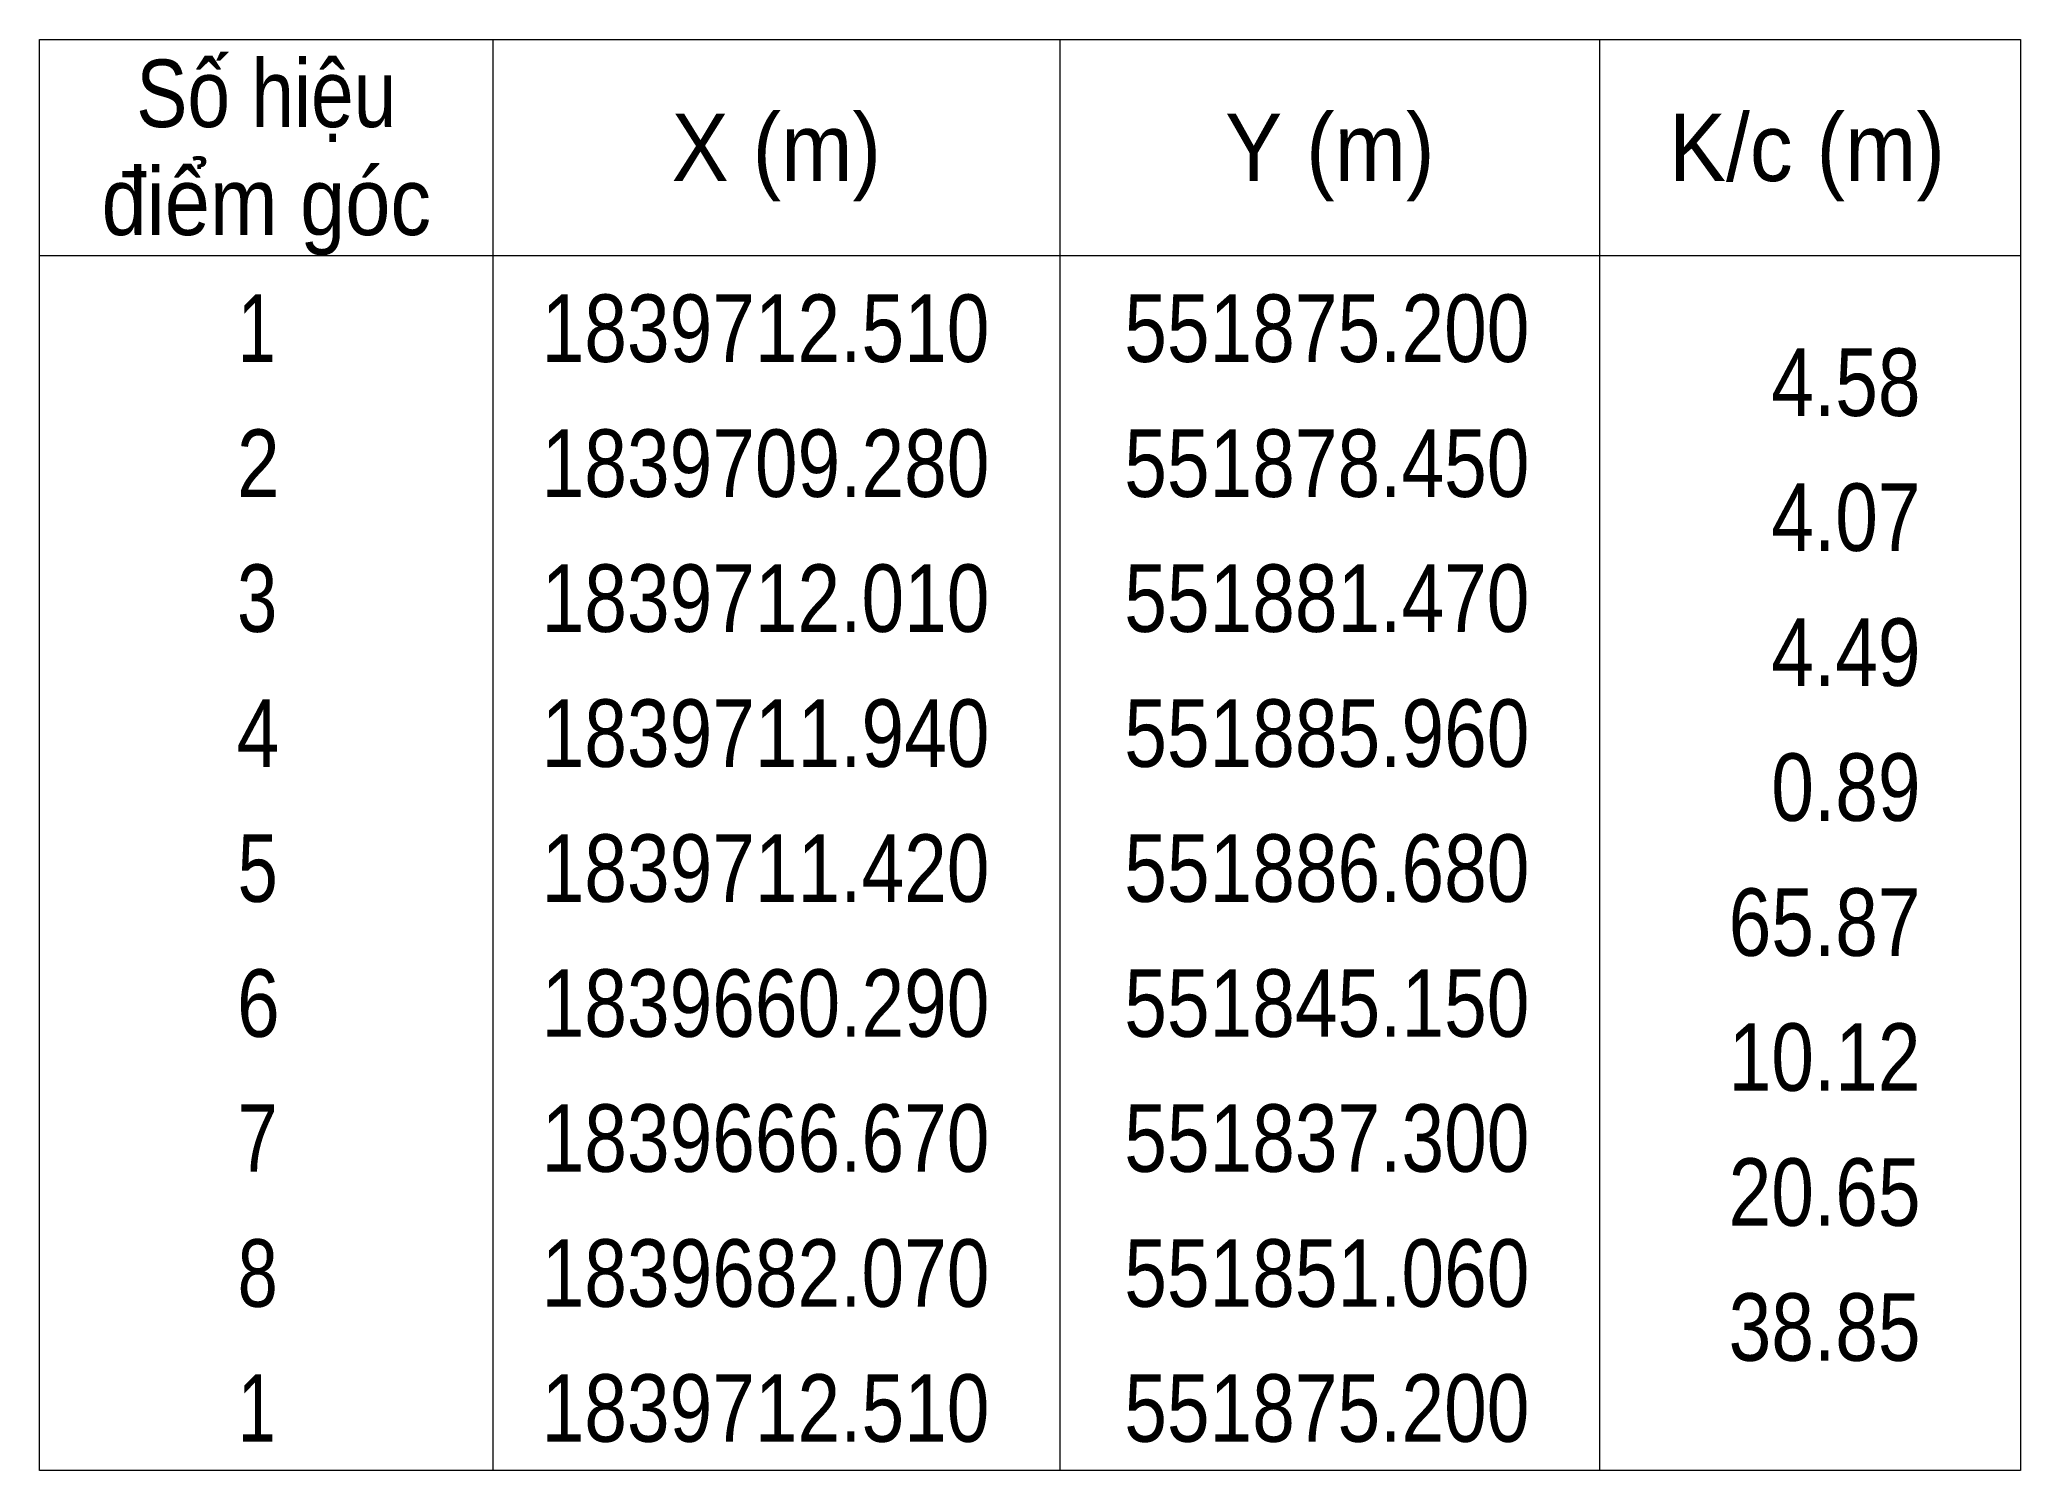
# Model space of a CAD drawing. Header units: metres. Extents: x 549158 to 552040, y 1838642 to 1839780.
# Drawn here: x 552003.37 to 552040.07, y 1839691.68 to 1839718.18 of the extents above.
import ezdxf
from ezdxf.enums import TextEntityAlignment as Align

# ---------------------------------------------------------------- set-up
doc = ezdxf.new("R2010")
doc.units = ezdxf.units.M
doc.header["$LTSCALE"] = 0.6
doc.layers.add('63', color=7, linetype='Continuous', lineweight=13)

msp = doc.modelspace()

# ---------------------------------------------------------------- linework, layer by layer
at = {"layer": '63'}
for p, q in [((552011.77, 1839718.18), (552011.77, 1839691.68)), ((552022.27, 1839718.18), (552022.27, 1839691.68)), ((552032.27, 1839718.18), (552032.27, 1839691.68)), ((552003.37, 1839714.18), (552040.07, 1839714.18))]:
    msp.add_line(p, q, dxfattribs=at)
msp.add_lwpolyline([(552003.37, 1839718.18), (552040.07, 1839718.18), (552040.07, 1839691.68), (552003.37, 1839691.68)], close=True, dxfattribs=at)

# ---------------------------------------------------------------- texts
for s, width, p in [('Số hiệu', 0.85, (552007.57, 1839716.56)), ('X (m)', 0.95, (552017.02, 1839715.56)), ('Y (m)', 0.95, (552027.275, 1839715.56)), ('K/c (m)', 0.95, (552036.115, 1839715.56)), ('điểm góc', 0.9, (552007.57, 1839714.56)), (' 1', 0.75, (552007.22, 1839712.21)), ('1839712.510', 0.85, (552016.82, 1839712.21)), ('551875.200', 0.85, (552027.22, 1839712.21)), (' 2', 0.85, (552007.225, 1839709.71)), ('1839709.280', 0.85, (552016.82, 1839709.71)), ('551878.450', 0.85, (552027.22, 1839709.71)), (' 3', 0.8, (552007.215, 1839707.21)), ('1839712.010', 0.85, (552016.82, 1839707.21)), ('551881.470', 0.85, (552027.22, 1839707.21)), (' 4', 0.85, (552007.22, 1839704.71)), ('1839711.940', 0.85, (552016.82, 1839704.71)), ('551885.960', 0.85, (552027.22, 1839704.71)), ('1839711.420', 0.85, (552016.82, 1839702.21)), ('551886.680', 0.85, (552027.22, 1839702.21)), (' 5', 0.8, (552007.225, 1839702.21)), (' 6', 0.85, (552007.225, 1839699.71)), ('1839660.290', 0.85, (552016.82, 1839699.71)), ('551845.150', 0.85, (552027.22, 1839699.71)), (' 7', 0.8, (552007.225, 1839697.21)), ('1839666.670', 0.85, (552016.82, 1839697.21)), ('551837.300', 0.85, (552027.22, 1839697.21)), (' 8', 0.8, (552007.225, 1839694.71)), ('1839682.070', 0.85, (552016.82, 1839694.71)), ('551851.060', 0.85, (552027.22, 1839694.71)), (' 1', 0.75, (552007.22, 1839692.21)), ('1839712.510', 0.85, (552016.82, 1839692.21)), ('551875.200', 0.85, (552027.22, 1839692.21))]:
    msp.add_text(s, height=1.25, dxfattribs=dict(at, width=width)).set_placement(p, align=Align.CENTER)
at = {"layer": '63', "width": 0.85}
for s, p in [('4.58', (552038.22, 1839711.21)), ('4.07', (552038.22, 1839708.71)), ('4.49', (552038.22, 1839706.21)), ('0.89', (552038.22, 1839703.71)), ('65.87', (552038.22, 1839701.21)), ('10.12', (552038.22, 1839698.71)), ('20.65', (552038.22, 1839696.21)), ('38.85', (552038.22, 1839693.71))]:
    msp.add_text(s, height=1.25, dxfattribs=at).set_placement(p, align=Align.RIGHT)

doc.saveas('drawing.dxf')
